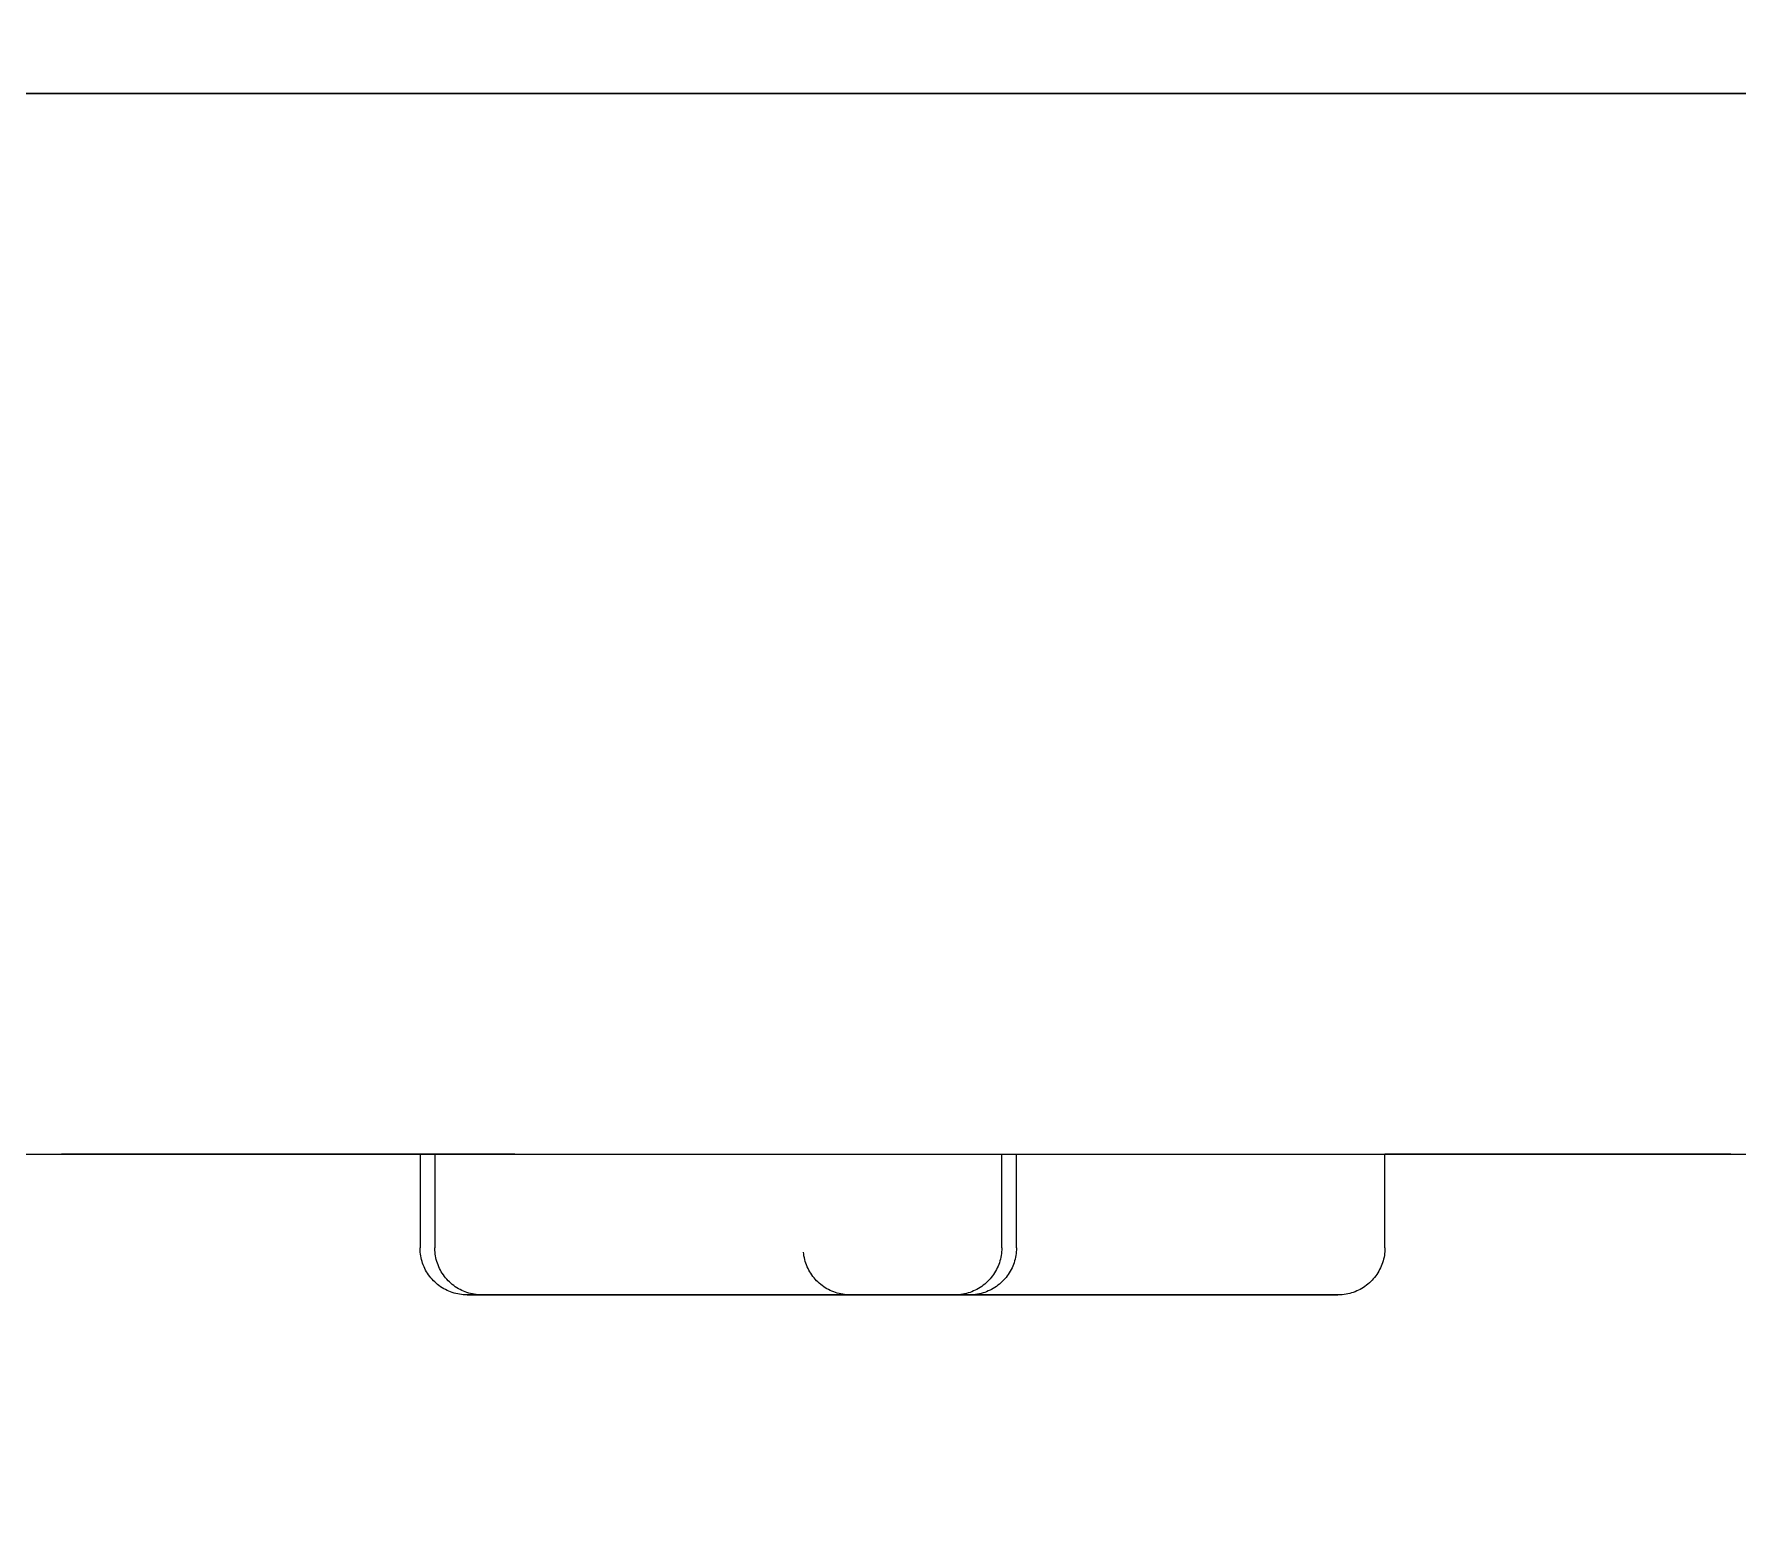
# Model space of a CAD drawing. Header units: metres. Extents: x 13415 to 21618, y 7657 to 10396.
# Drawn here: x 17751.462 to 17755.094, y 9337.57 to 9340.734 of the extents above; entities that cross this region are included whole.
import ezdxf

# ---------------------------------------------------------------- set-up
doc = ezdxf.new("R2010")
doc.units = ezdxf.units.M
doc.header["$LTSCALE"] = 0.2
doc.layers.add('02', color=2, linetype='Continuous')
doc.layers.add('A-GENM', color=2, linetype='Continuous', lineweight=9)

msp = doc.modelspace()

# ---------------------------------------------------------------- hatches: boundary and pattern name
at = {"layer": '02'}
h = msp.add_hatch(dxfattribs=at)
h.set_pattern_fill('ANGLE', color=1, scale=5)
h.set_pattern_definition([(0, (-6806.05, 3562.744), (0, 34.925), [25.4, -9.525]), (90, (-6806.05, 3562.744), (-34.925, 2e-15), [25.4, -9.525])])
h.paths.add_polyline_path([(17948.7938, 9438.521), (17688.7938, 9438.521), (17688.7938, 9148.521), (17948.7938, 9148.521)])

# ---------------------------------------------------------------- linework, layer by layer
at = {"layer": 'A-GENM'}
for p, q in [((17752.285, 9338.3471), (17752.285, 9338.1471)), ((17752.285, 9338.3471), (17752.285, 9338.1471)), ((17752.3153, 9338.3471), (17752.4866, 9338.3471)), ((17752.3153, 9338.3471), (17752.4503, 9338.3471)), ((17752.4866, 9338.3471), (17752.3153, 9338.3471)), ((17752.3164, 9338.3471), (17752.3164, 9338.1471)), ((17752.4348, 9338.3471), (17753.438, 9338.3471)), ((17753.3843, 9338.3471), (17754.342, 9338.3471)), ((17753.438, 9338.3471), (17753.5564, 9338.3471)), ((17753.525, 9338.1471), (17753.525, 9338.3471)), ((17753.5564, 9338.1471), (17753.5564, 9338.3471)), ((17754.342, 9338.1471), (17754.342, 9338.3471))]:
    msp.add_line(p, q, dxfattribs=at)
at = {"layer": 'A-GENM', "flags": 128}
for points in [[(17748.6607, 9340.6071), (17749.3313, 9340.6071), (17749.9822, 9340.6071), (17750.6124, 9340.6071), (17751.2209, 9340.6071), (17751.8066, 9340.6071), (17752.3687, 9340.6071), (17752.9063, 9340.6071), (17753.4185, 9340.6071), (17753.9044, 9340.6071), (17754.3634, 9340.6071), (17754.7946, 9340.6071), (17755.1974, 9340.6071)], [(17755.3012, 9340.6071), (17754.9062, 9340.6071), (17754.4825, 9340.6071), (17754.031, 9340.6071), (17753.5523, 9340.6071), (17753.0471, 9340.6071), (17752.5163, 9340.6071), (17751.9607, 9340.6071), (17751.3812, 9340.6071), (17750.7788, 9340.6071), (17750.1544, 9340.6071), (17749.509, 9340.6071), (17748.8436, 9340.6071)], [(17748.7737, 9338.3471), (17749.4508, 9338.3471), (17750.108, 9338.3471), (17750.7443, 9338.3471), (17751.3587, 9338.3471), (17751.9501, 9338.3471), (17752.5177, 9338.3471), (17753.0605, 9338.3471), (17753.5776, 9338.3471), (17754.0683, 9338.3471), (17754.5317, 9338.3471), (17754.9671, 9338.3471), (17755.3738, 9338.3471)], [(17752.3153, 9338.3471), (17752.1057, 9338.3471), (17751.5206, 9338.3471)], [(17755.0797, 9338.3471), (17754.652, 9338.3471), (17754.342, 9338.3471)], [(17752.385, 9338.0471), (17752.381, 9338.0472), (17752.377, 9338.0474), (17752.373, 9338.0478), (17752.369, 9338.0484), (17752.3651, 9338.0491), (17752.3612, 9338.05), (17752.3573, 9338.051), (17752.3535, 9338.0522), (17752.3497, 9338.0535), (17752.346, 9338.055), (17752.3424, 9338.0566), (17752.3388, 9338.0584), (17752.3353, 9338.0603), (17752.3318, 9338.0624), (17752.3285, 9338.0646), (17752.3252, 9338.0669), (17752.3221, 9338.0694), (17752.319, 9338.0719), (17752.3161, 9338.0746), (17752.3132, 9338.0774), (17752.3105, 9338.0804), (17752.3079, 9338.0834), (17752.3054, 9338.0865), (17752.303, 9338.0898), (17752.3008, 9338.0931), (17752.2987, 9338.0965), (17752.2968, 9338.1), (17752.2949, 9338.1035), (17752.2933, 9338.1072), (17752.2918, 9338.1109), (17752.2904, 9338.1146), (17752.2892, 9338.1184), (17752.2881, 9338.1223), (17752.2872, 9338.1262), (17752.2864, 9338.1301), (17752.2858, 9338.1341), (17752.2854, 9338.1381), (17752.2851, 9338.142), (17752.285, 9338.146), (17752.285, 9338.1471)], [(17752.385, 9338.0471), (17752.381, 9338.0472), (17752.377, 9338.0474), (17752.373, 9338.0478), (17752.369, 9338.0484), (17752.3651, 9338.0491), (17752.3612, 9338.05), (17752.3573, 9338.051), (17752.3535, 9338.0522), (17752.3497, 9338.0535), (17752.346, 9338.055), (17752.3424, 9338.0566), (17752.3388, 9338.0584), (17752.3353, 9338.0603), (17752.3318, 9338.0624), (17752.3285, 9338.0646), (17752.3252, 9338.0669), (17752.3221, 9338.0694), (17752.319, 9338.0719), (17752.3161, 9338.0746), (17752.3132, 9338.0774), (17752.3105, 9338.0804), (17752.3079, 9338.0834), (17752.3054, 9338.0865), (17752.303, 9338.0898), (17752.3008, 9338.0931), (17752.2987, 9338.0965), (17752.2968, 9338.1), (17752.2949, 9338.1035), (17752.2933, 9338.1072), (17752.2918, 9338.1109), (17752.2904, 9338.1146), (17752.2892, 9338.1184), (17752.2881, 9338.1223), (17752.2872, 9338.1262), (17752.2864, 9338.1301), (17752.2858, 9338.1341), (17752.2854, 9338.1381), (17752.2851, 9338.142), (17752.285, 9338.146), (17752.285, 9338.1471)], [(17752.4164, 9338.0471), (17752.4124, 9338.0472), (17752.4084, 9338.0474), (17752.4044, 9338.0478), (17752.4005, 9338.0484), (17752.3965, 9338.0491), (17752.3926, 9338.05), (17752.3888, 9338.051), (17752.3849, 9338.0522), (17752.3812, 9338.0535), (17752.3775, 9338.055), (17752.3738, 9338.0566), (17752.3702, 9338.0584), (17752.3667, 9338.0603), (17752.3633, 9338.0624), (17752.3599, 9338.0646), (17752.3567, 9338.0669), (17752.3535, 9338.0694), (17752.3505, 9338.0719), (17752.3475, 9338.0746), (17752.3447, 9338.0774), (17752.3419, 9338.0804), (17752.3393, 9338.0834), (17752.3368, 9338.0865), (17752.3345, 9338.0898), (17752.3323, 9338.0931), (17752.3302, 9338.0965), (17752.3282, 9338.1), (17752.3264, 9338.1035), (17752.3247, 9338.1072), (17752.3232, 9338.1109), (17752.3218, 9338.1146), (17752.3206, 9338.1184), (17752.3195, 9338.1223), (17752.3186, 9338.1262), (17752.3179, 9338.1301), (17752.3173, 9338.1341), (17752.3168, 9338.1381), (17752.3165, 9338.142), (17752.3164, 9338.146), (17752.3164, 9338.1471)], [(17752.4164, 9338.0471), (17752.4124, 9338.0472), (17752.4084, 9338.0474), (17752.4044, 9338.0478), (17752.4005, 9338.0484), (17752.3965, 9338.0491), (17752.3926, 9338.05), (17752.3888, 9338.051), (17752.3849, 9338.0522), (17752.3812, 9338.0535), (17752.3775, 9338.055), (17752.3738, 9338.0566), (17752.3702, 9338.0584), (17752.3667, 9338.0603), (17752.3633, 9338.0624), (17752.3599, 9338.0646), (17752.3567, 9338.0669), (17752.3535, 9338.0694), (17752.3505, 9338.0719), (17752.3475, 9338.0746), (17752.3447, 9338.0774), (17752.3419, 9338.0804), (17752.3393, 9338.0834), (17752.3368, 9338.0865), (17752.3345, 9338.0898), (17752.3323, 9338.0931), (17752.3302, 9338.0965), (17752.3282, 9338.1), (17752.3264, 9338.1035), (17752.3247, 9338.1072), (17752.3232, 9338.1109), (17752.3218, 9338.1146), (17752.3206, 9338.1184), (17752.3195, 9338.1223), (17752.3186, 9338.1262), (17752.3179, 9338.1301), (17752.3173, 9338.1341), (17752.3168, 9338.1381)], [(17753.202, 9338.0471), (17753.198, 9338.0472), (17753.194, 9338.0474), (17753.19, 9338.0478), (17753.186, 9338.0484), (17753.1821, 9338.0491), (17753.1782, 9338.05), (17753.1743, 9338.051), (17753.1705, 9338.0522), (17753.1667, 9338.0535), (17753.163, 9338.055), (17753.1594, 9338.0566), (17753.1558, 9338.0584), (17753.1523, 9338.0603), (17753.1488, 9338.0624), (17753.1455, 9338.0646), (17753.1422, 9338.0669), (17753.1391, 9338.0694), (17753.136, 9338.0719), (17753.1331, 9338.0746), (17753.1302, 9338.0774), (17753.1275, 9338.0804), (17753.1249, 9338.0834), (17753.1224, 9338.0865), (17753.12, 9338.0898), (17753.1178, 9338.0931), (17753.1157, 9338.0965), (17753.1138, 9338.1), (17753.112, 9338.1035), (17753.1103, 9338.1072), (17753.1088, 9338.1109), (17753.1074, 9338.1146), (17753.1062, 9338.1184), (17753.1051, 9338.1223), (17753.1042, 9338.1262), (17753.1034, 9338.1301), (17753.1028, 9338.1341), (17753.1024, 9338.1381)], [(17753.525, 9338.1471), (17753.5249, 9338.1431), (17753.5246, 9338.1391), (17753.5242, 9338.1351), (17753.5237, 9338.1312), (17753.523, 9338.1273), (17753.5221, 9338.1233), (17753.5211, 9338.1195), (17753.5199, 9338.1157), (17753.5185, 9338.1119), (17753.5171, 9338.1082), (17753.5154, 9338.1045), (17753.5137, 9338.1009), (17753.5117, 9338.0974), (17753.5097, 9338.094), (17753.5075, 9338.0907), (17753.5052, 9338.0874), (17753.5027, 9338.0842), (17753.5001, 9338.0812), (17753.4974, 9338.0782), (17753.4946, 9338.0754), (17753.4917, 9338.0727), (17753.4887, 9338.07), (17753.4855, 9338.0676), (17753.4823, 9338.0652), (17753.479, 9338.063), (17753.4756, 9338.0609), (17753.4721, 9338.0589), (17753.4685, 9338.0571), (17753.4649, 9338.0554), (17753.4612, 9338.0539), (17753.4574, 9338.0525), (17753.4536, 9338.0513), (17753.4498, 9338.0502), (17753.4459, 9338.0493), (17753.442, 9338.0486), (17753.438, 9338.048), (17753.434, 9338.0475), (17753.43, 9338.0472), (17753.426, 9338.0471), (17753.425, 9338.0471)], [(17753.5246, 9338.1391), (17753.5242, 9338.1351), (17753.5237, 9338.1312), (17753.523, 9338.1273), (17753.5221, 9338.1233), (17753.5211, 9338.1195), (17753.5199, 9338.1157), (17753.5185, 9338.1119), (17753.5171, 9338.1082), (17753.5154, 9338.1045), (17753.5137, 9338.1009), (17753.5117, 9338.0974), (17753.5097, 9338.094), (17753.5075, 9338.0907), (17753.5052, 9338.0874), (17753.5027, 9338.0842), (17753.5001, 9338.0812), (17753.4974, 9338.0782), (17753.4946, 9338.0754), (17753.4917, 9338.0727), (17753.4887, 9338.07), (17753.4855, 9338.0676), (17753.4823, 9338.0652), (17753.479, 9338.063), (17753.4756, 9338.0609), (17753.4721, 9338.0589), (17753.4685, 9338.0571), (17753.4649, 9338.0554), (17753.4612, 9338.0539), (17753.4574, 9338.0525), (17753.4536, 9338.0513), (17753.4498, 9338.0502), (17753.4459, 9338.0493), (17753.442, 9338.0486), (17753.438, 9338.048), (17753.434, 9338.0475), (17753.43, 9338.0472), (17753.426, 9338.0471), (17753.425, 9338.0471)], [(17753.5564, 9338.1471), (17753.5563, 9338.1431), (17753.5561, 9338.1391), (17753.5557, 9338.1351), (17753.5551, 9338.1312), (17753.5544, 9338.1273), (17753.5535, 9338.1233), (17753.5525, 9338.1195), (17753.5513, 9338.1157), (17753.55, 9338.1119), (17753.5485, 9338.1082), (17753.5469, 9338.1045), (17753.5451, 9338.1009), (17753.5432, 9338.0974), (17753.5411, 9338.094), (17753.5389, 9338.0907), (17753.5366, 9338.0874), (17753.5342, 9338.0842), (17753.5316, 9338.0812), (17753.5289, 9338.0782), (17753.5261, 9338.0754), (17753.5231, 9338.0727), (17753.5201, 9338.07), (17753.517, 9338.0676), (17753.5138, 9338.0652), (17753.5104, 9338.063), (17753.507, 9338.0609), (17753.5035, 9338.0589), (17753.5, 9338.0571), (17753.4963, 9338.0554), (17753.4926, 9338.0539), (17753.4889, 9338.0525), (17753.4851, 9338.0513), (17753.4812, 9338.0502), (17753.4773, 9338.0493), (17753.4734, 9338.0486), (17753.4694, 9338.048), (17753.4655, 9338.0475), (17753.4615, 9338.0472), (17753.4575, 9338.0471), (17753.4564, 9338.0471)], [(17753.5561, 9338.1391), (17753.5557, 9338.1351), (17753.5551, 9338.1312), (17753.5544, 9338.1273), (17753.5535, 9338.1233), (17753.5525, 9338.1195), (17753.5513, 9338.1157), (17753.55, 9338.1119), (17753.5485, 9338.1082), (17753.5469, 9338.1045), (17753.5451, 9338.1009), (17753.5432, 9338.0974), (17753.5411, 9338.094), (17753.5389, 9338.0907), (17753.5366, 9338.0874), (17753.5342, 9338.0842), (17753.5316, 9338.0812), (17753.5289, 9338.0782), (17753.5261, 9338.0754), (17753.5231, 9338.0727), (17753.5201, 9338.07), (17753.517, 9338.0676), (17753.5138, 9338.0652), (17753.5104, 9338.063), (17753.507, 9338.0609), (17753.5035, 9338.0589), (17753.5, 9338.0571), (17753.4963, 9338.0554), (17753.4926, 9338.0539), (17753.4889, 9338.0525), (17753.4851, 9338.0513), (17753.4812, 9338.0502), (17753.4773, 9338.0493), (17753.4734, 9338.0486), (17753.4694, 9338.048), (17753.4655, 9338.0475), (17753.4615, 9338.0472), (17753.4575, 9338.0471), (17753.4564, 9338.0471)], [(17754.342, 9338.1471), (17754.3419, 9338.1431), (17754.3416, 9338.1391), (17754.3412, 9338.1351), (17754.3407, 9338.1312), (17754.34, 9338.1273), (17754.3391, 9338.1233), (17754.3381, 9338.1195), (17754.3369, 9338.1157), (17754.3356, 9338.1119), (17754.3341, 9338.1082), (17754.3324, 9338.1045), (17754.3307, 9338.1009), (17754.3287, 9338.0974), (17754.3267, 9338.094), (17754.3245, 9338.0907), (17754.3222, 9338.0874), (17754.3197, 9338.0842), (17754.3171, 9338.0812), (17754.3145, 9338.0782), (17754.3116, 9338.0754), (17754.3087, 9338.0727), (17754.3057, 9338.07), (17754.3025, 9338.0676), (17754.2993, 9338.0652), (17754.296, 9338.063), (17754.2926, 9338.0609), (17754.2891, 9338.0589), (17754.2855, 9338.0571), (17754.2819, 9338.0554), (17754.2782, 9338.0539), (17754.2744, 9338.0525), (17754.2706, 9338.0513), (17754.2668, 9338.0502), (17754.2629, 9338.0493), (17754.259, 9338.0486), (17754.255, 9338.048), (17754.251, 9338.0475), (17754.247, 9338.0472), (17754.243, 9338.0471), (17754.242, 9338.0471)], [(17752.385, 9338.0471), (17752.3854, 9338.0471), (17752.3866, 9338.0471), (17752.3887, 9338.0471), (17752.3916, 9338.0471), (17752.3953, 9338.0471), (17752.3999, 9338.0471), (17752.4052, 9338.0471), (17752.4104, 9338.0471)], [(17752.385, 9338.0471), (17752.3854, 9338.0471), (17752.3866, 9338.0471), (17752.3887, 9338.0471), (17752.3916, 9338.0471), (17752.3953, 9338.0471), (17752.3999, 9338.0471), (17752.4052, 9338.0471), (17752.4114, 9338.0471), (17752.4183, 9338.0471), (17752.426, 9338.0471), (17752.4345, 9338.0471), (17752.4437, 9338.0471), (17752.4537, 9338.0471), (17752.4644, 9338.0471), (17752.4758, 9338.0471), (17752.4879, 9338.0471), (17752.5006, 9338.0471), (17752.514, 9338.0471), (17752.528, 9338.0471), (17752.5427, 9338.0471), (17752.5579, 9338.0471), (17752.5736, 9338.0471), (17752.5899, 9338.0471), (17752.6067, 9338.0471), (17752.624, 9338.0471), (17752.6417, 9338.0471), (17752.6599, 9338.0471), (17752.6784, 9338.0471), (17752.6973, 9338.0471), (17752.7165, 9338.0471), (17752.7361, 9338.0471), (17752.7559, 9338.0471), (17752.7759, 9338.0471), (17752.7962, 9338.0471), (17752.8166, 9338.0471), (17752.8371, 9338.0471), (17752.8578, 9338.0471), (17752.8786, 9338.0471), (17752.8993, 9338.0471), (17752.9201, 9338.0471), (17752.9409, 9338.0471), (17752.9616, 9338.0471), (17752.9823, 9338.0471), (17753.0028, 9338.0471), (17753.0231, 9338.0471), (17753.0433, 9338.0471), (17753.0632, 9338.0471), (17753.0829, 9338.0471), (17753.1023, 9338.0471), (17753.1214, 9338.0471), (17753.1401, 9338.0471), (17753.1585, 9338.0471), (17753.1764, 9338.0471), (17753.1939, 9338.0471), (17753.211, 9338.0471), (17753.2275, 9338.0471), (17753.2436, 9338.0471), (17753.2591, 9338.0471), (17753.2741, 9338.0471), (17753.2884, 9338.0471), (17753.3021, 9338.0471), (17753.3152, 9338.0471), (17753.3277, 9338.0471), (17753.3395, 9338.0471), (17753.3505, 9338.0471), (17753.3609, 9338.0471), (17753.3705, 9338.0471), (17753.3794, 9338.0471), (17753.3876, 9338.0471), (17753.3949, 9338.0471), (17753.3995, 9338.0471)], [(17753.3995, 9338.0471), (17753.3927, 9338.0471), (17753.3851, 9338.0471), (17753.3767, 9338.0471), (17753.3676, 9338.0471), (17753.3577, 9338.0471), (17753.3471, 9338.0471), (17753.3358, 9338.0471), (17753.3239, 9338.0471), (17753.3112, 9338.0471), (17753.2979, 9338.0471), (17753.284, 9338.0471), (17753.2694, 9338.0471), (17753.2543, 9338.0471), (17753.2386, 9338.0471), (17753.2224, 9338.0471), (17753.2057, 9338.0471), (17753.1885, 9338.0471), (17753.1708, 9338.0471), (17753.1527, 9338.0471), (17753.1342, 9338.0471), (17753.1154, 9338.0471), (17753.0962, 9338.0471), (17753.0767, 9338.0471), (17753.057, 9338.0471), (17753.037, 9338.0471), (17753.0167, 9338.0471), (17752.9963, 9338.0471), (17752.9758, 9338.0471), (17752.9551, 9338.0471), (17752.9344, 9338.0471), (17752.9136, 9338.0471), (17752.8928, 9338.0471), (17752.872, 9338.0471), (17752.8513, 9338.0471), (17752.8307, 9338.0471), (17752.8101, 9338.0471), (17752.7898, 9338.0471), (17752.7696, 9338.0471), (17752.7496, 9338.0471), (17752.7299, 9338.0471), (17752.7105, 9338.0471), (17752.6913, 9338.0471), (17752.6725, 9338.0471), (17752.6541, 9338.0471), (17752.6361, 9338.0471), (17752.6185, 9338.0471), (17752.6014, 9338.0471), (17752.5848, 9338.0471), (17752.5686, 9338.0471), (17752.553, 9338.0471), (17752.538, 9338.0471), (17752.5236, 9338.0471), (17752.5097, 9338.0471), (17752.4965, 9338.0471), (17752.484, 9338.0471), (17752.4721, 9338.0471), (17752.461, 9338.0471), (17752.4505, 9338.0471), (17752.4407, 9338.0471), (17752.4317, 9338.0471), (17752.4235, 9338.0471), (17752.416, 9338.0471), (17752.4093, 9338.0471), (17752.4034, 9338.0471), (17752.3984, 9338.0471), (17752.3941, 9338.0471), (17752.3906, 9338.0471), (17752.388, 9338.0471), (17752.3861, 9338.0471), (17752.3852, 9338.0471)], [(17752.4104, 9338.0471), (17752.4044, 9338.0471), (17752.3992, 9338.0471), (17752.3947, 9338.0471), (17752.3911, 9338.0471), (17752.3883, 9338.0471), (17752.3864, 9338.0471), (17752.3853, 9338.0471)], [(17752.4104, 9338.0471), (17752.4172, 9338.0471), (17752.4248, 9338.0471), (17752.4332, 9338.0471), (17752.4423, 9338.0471), (17752.4522, 9338.0471), (17752.4628, 9338.0471), (17752.4741, 9338.0471), (17752.4861, 9338.0471), (17752.4987, 9338.0471), (17752.512, 9338.0471), (17752.526, 9338.0471), (17752.5405, 9338.0471), (17752.5556, 9338.0471), (17752.5713, 9338.0471), (17752.5875, 9338.0471), (17752.6042, 9338.0471), (17752.6215, 9338.0471), (17752.6391, 9338.0471), (17752.6572, 9338.0471), (17752.6757, 9338.0471), (17752.6945, 9338.0471), (17752.7137, 9338.0471), (17752.7332, 9338.0471), (17752.753, 9338.0471), (17752.773, 9338.0471), (17752.7932, 9338.0471), (17752.8136, 9338.0471), (17752.8341, 9338.0471), (17752.8548, 9338.0471), (17752.8755, 9338.0471), (17752.8963, 9338.0471), (17752.9171, 9338.0471), (17752.9379, 9338.0471), (17752.9586, 9338.0471), (17752.9793, 9338.0471), (17752.9998, 9338.0471), (17753.0201, 9338.0471), (17753.0403, 9338.0471), (17753.0603, 9338.0471), (17753.08, 9338.0471), (17753.0995, 9338.0471), (17753.1186, 9338.0471), (17753.1374, 9338.0471), (17753.1558, 9338.0471), (17753.1738, 9338.0471), (17753.1914, 9338.0471), (17753.2085, 9338.0471), (17753.2252, 9338.0471), (17753.2413, 9338.0471), (17753.2569, 9338.0471), (17753.2719, 9338.0471), (17753.2863, 9338.0471), (17753.3002, 9338.0471), (17753.3134, 9338.0471), (17753.3259, 9338.0471), (17753.3378, 9338.0471), (17753.349, 9338.0471), (17753.3594, 9338.0471), (17753.3692, 9338.0471), (17753.3782, 9338.0471), (17753.3864, 9338.0471), (17753.3939, 9338.0471), (17753.4006, 9338.0471), (17753.4065, 9338.0471), (17753.4116, 9338.0471), (17753.4159, 9338.0471), (17753.4193, 9338.0471), (17753.422, 9338.0471), (17753.4238, 9338.0471), (17753.4248, 9338.0471)], [(17753.425, 9338.0471), (17753.4245, 9338.0471), (17753.4233, 9338.0471), (17753.4212, 9338.0471), (17753.4183, 9338.0471), (17753.4146, 9338.0471), (17753.4101, 9338.0471), (17753.4047, 9338.0471), (17753.3986, 9338.0471), (17753.3916, 9338.0471), (17753.3839, 9338.0471), (17753.3754, 9338.0471), (17753.3662, 9338.0471), (17753.3562, 9338.0471), (17753.3455, 9338.0471), (17753.3341, 9338.0471), (17753.322, 9338.0471), (17753.3093, 9338.0471), (17753.2959, 9338.0471), (17753.2819, 9338.0471), (17753.2672, 9338.0471), (17753.252, 9338.0471), (17753.2363, 9338.0471), (17753.22, 9338.0471), (17753.2032, 9338.0471), (17753.1859, 9338.0471), (17753.1682, 9338.0471), (17753.1501, 9338.0471), (17753.1315, 9338.0471), (17753.1126, 9338.0471), (17753.0934, 9338.0471), (17753.0739, 9338.0471), (17753.0541, 9338.0471), (17753.034, 9338.0471), (17753.0138, 9338.0471), (17752.9933, 9338.0471), (17752.9728, 9338.0471), (17752.9521, 9338.0471), (17752.9314, 9338.0471), (17752.9106, 9338.0471), (17752.8898, 9338.0471), (17752.869, 9338.0471), (17752.8483, 9338.0471), (17752.8277, 9338.0471), (17752.8072, 9338.0471), (17752.7868, 9338.0471), (17752.7667, 9338.0471), (17752.7467, 9338.0471), (17752.727, 9338.0471), (17752.7076, 9338.0471), (17752.6886, 9338.0471), (17752.6698, 9338.0471), (17752.6515, 9338.0471), (17752.6335, 9338.0471), (17752.616, 9338.0471), (17752.5989, 9338.0471), (17752.5824, 9338.0471), (17752.5663, 9338.0471), (17752.5508, 9338.0471), (17752.5359, 9338.0471), (17752.5215, 9338.0471), (17752.5078, 9338.0471), (17752.4947, 9338.0471), (17752.4822, 9338.0471), (17752.4705, 9338.0471), (17752.4594, 9338.0471), (17752.449, 9338.0471), (17752.4394, 9338.0471), (17752.4305, 9338.0471), (17752.4224, 9338.0471), (17752.415, 9338.0471), (17752.4104, 9338.0471)], [(17752.4164, 9338.0471), (17752.4168, 9338.0471), (17752.4181, 9338.0471), (17752.4201, 9338.0471), (17752.423, 9338.0471), (17752.4268, 9338.0471), (17752.4313, 9338.0471), (17752.4367, 9338.0471), (17752.4428, 9338.0471), (17752.4497, 9338.0471), (17752.4575, 9338.0471), (17752.4659, 9338.0471), (17752.4752, 9338.0471), (17752.4851, 9338.0471), (17752.4958, 9338.0471), (17752.5072, 9338.0471), (17752.5157, 9338.0471)], [(17752.4164, 9338.0471), (17752.4168, 9338.0471), (17752.4181, 9338.0471), (17752.4201, 9338.0471), (17752.423, 9338.0471), (17752.4268, 9338.0471), (17752.4313, 9338.0471), (17752.4367, 9338.0471), (17752.4428, 9338.0471), (17752.4497, 9338.0471), (17752.4575, 9338.0471), (17752.4659, 9338.0471), (17752.4752, 9338.0471), (17752.4851, 9338.0471), (17752.4958, 9338.0471), (17752.5072, 9338.0471), (17752.5193, 9338.0471), (17752.5321, 9338.0471), (17752.5455, 9338.0471), (17752.5595, 9338.0471), (17752.5741, 9338.0471), (17752.5893, 9338.0471), (17752.6051, 9338.0471), (17752.6214, 9338.0471), (17752.6382, 9338.0471), (17752.6554, 9338.0471), (17752.6732, 9338.0471), (17752.6913, 9338.0471), (17752.7098, 9338.0471), (17752.7287, 9338.0471), (17752.748, 9338.0471), (17752.7675, 9338.0471), (17752.7873, 9338.0471), (17752.8074, 9338.0471), (17752.8276, 9338.0471), (17752.848, 9338.0471), (17752.8686, 9338.0471), (17752.8893, 9338.0471), (17752.91, 9338.0471), (17752.9308, 9338.0471), (17752.9516, 9338.0471), (17752.9724, 9338.0471), (17752.9931, 9338.0471), (17753.0137, 9338.0471), (17753.0342, 9338.0471), (17753.0545, 9338.0471), (17753.0747, 9338.0471), (17753.0946, 9338.0471), (17753.1143, 9338.0471), (17753.1337, 9338.0471), (17753.1528, 9338.0471), (17753.1715, 9338.0471), (17753.1899, 9338.0471), (17753.2078, 9338.0471), (17753.2254, 9338.0471), (17753.2424, 9338.0471), (17753.259, 9338.0471), (17753.275, 9338.0471), (17753.2906, 9338.0471), (17753.3055, 9338.0471), (17753.3198, 9338.0471), (17753.3336, 9338.0471), (17753.3467, 9338.0471), (17753.3571, 9338.0471)], [(17752.5157, 9338.0471), (17752.5038, 9338.0471), (17752.4926, 9338.0471), (17752.4821, 9338.0471), (17752.4724, 9338.0471), (17752.4634, 9338.0471), (17752.4551, 9338.0471), (17752.4476, 9338.0471), (17752.4409, 9338.0471), (17752.435, 9338.0471), (17752.4299, 9338.0471), (17752.4256, 9338.0471), (17752.4221, 9338.0471), (17752.4194, 9338.0471), (17752.4176, 9338.0471), (17752.4166, 9338.0471)], [(17753.3571, 9338.0471), (17753.3445, 9338.0471), (17753.3313, 9338.0471), (17753.3175, 9338.0471), (17753.303, 9338.0471), (17753.288, 9338.0471), (17753.2724, 9338.0471), (17753.2562, 9338.0471), (17753.2396, 9338.0471), (17753.2225, 9338.0471), (17753.2049, 9338.0471), (17753.1868, 9338.0471), (17753.1684, 9338.0471), (17753.1496, 9338.0471), (17753.1305, 9338.0471), (17753.111, 9338.0471), (17753.0913, 9338.0471), (17753.0713, 9338.0471), (17753.0511, 9338.0471), (17753.0308, 9338.0471), (17753.0102, 9338.0471), (17752.9896, 9338.0471), (17752.9689, 9338.0471), (17752.9481, 9338.0471), (17752.9273, 9338.0471), (17752.9065, 9338.0471), (17752.8858, 9338.0471), (17752.8651, 9338.0471), (17752.8446, 9338.0471), (17752.8242, 9338.0471), (17752.804, 9338.0471), (17752.784, 9338.0471), (17752.7642, 9338.0471), (17752.7447, 9338.0471), (17752.7255, 9338.0471), (17752.7067, 9338.0471), (17752.6882, 9338.0471), (17752.6702, 9338.0471), (17752.6525, 9338.0471), (17752.6353, 9338.0471), (17752.6186, 9338.0471), (17752.6024, 9338.0471), (17752.5867, 9338.0471), (17752.5716, 9338.0471), (17752.5571, 9338.0471), (17752.5432, 9338.0471), (17752.5299, 9338.0471), (17752.5172, 9338.0471), (17752.5053, 9338.0471), (17752.494, 9338.0471), (17752.4834, 9338.0471), (17752.4736, 9338.0471), (17752.4645, 9338.0471), (17752.4561, 9338.0471), (17752.4485, 9338.0471), (17752.4417, 9338.0471), (17752.4357, 9338.0471), (17752.4305, 9338.0471), (17752.4261, 9338.0471), (17752.4225, 9338.0471), (17752.4197, 9338.0471), (17752.4178, 9338.0471), (17752.4167, 9338.0471)], [(17752.5157, 9338.0471), (17752.5283, 9338.0471), (17752.5415, 9338.0471), (17752.5553, 9338.0471), (17752.5698, 9338.0471), (17752.5848, 9338.0471), (17752.6004, 9338.0471), (17752.6166, 9338.0471), (17752.6332, 9338.0471), (17752.6504, 9338.0471), (17752.6679, 9338.0471), (17752.686, 9338.0471), (17752.7044, 9338.0471), (17752.7232, 9338.0471), (17752.7423, 9338.0471), (17752.7618, 9338.0471), (17752.7815, 9338.0471), (17752.8015, 9338.0471), (17752.8217, 9338.0471), (17752.842, 9338.0471), (17752.8626, 9338.0471), (17752.8832, 9338.0471), (17752.9039, 9338.0471), (17752.9247, 9338.0471), (17752.9455, 9338.0471), (17752.9663, 9338.0471), (17752.987, 9338.0471), (17753.0077, 9338.0471), (17753.0282, 9338.0471), (17753.0486, 9338.0471), (17753.0688, 9338.0471), (17753.0888, 9338.0471), (17753.1086, 9338.0471), (17753.1281, 9338.0471), (17753.1473, 9338.0471), (17753.1661, 9338.0471), (17753.1846, 9338.0471), (17753.2026, 9338.0471), (17753.2203, 9338.0471), (17753.2375, 9338.0471), (17753.2542, 9338.0471), (17753.2704, 9338.0471), (17753.2861, 9338.0471), (17753.3012, 9338.0471), (17753.3157, 9338.0471), (17753.3296, 9338.0471), (17753.3429, 9338.0471), (17753.3556, 9338.0471), (17753.3675, 9338.0471), (17753.3788, 9338.0471), (17753.3894, 9338.0471), (17753.3992, 9338.0471), (17753.4084, 9338.0471), (17753.4167, 9338.0471), (17753.4243, 9338.0471), (17753.4311, 9338.0471), (17753.4371, 9338.0471), (17753.4423, 9338.0471), (17753.4467, 9338.0471), (17753.4503, 9338.0471), (17753.4531, 9338.0471), (17753.455, 9338.0471), (17753.4561, 9338.0471)], [(17753.4564, 9338.0471), (17753.456, 9338.0471), (17753.4547, 9338.0471), (17753.4527, 9338.0471), (17753.4498, 9338.0471), (17753.446, 9338.0471), (17753.4415, 9338.0471), (17753.4362, 9338.0471), (17753.43, 9338.0471), (17753.4231, 9338.0471), (17753.4154, 9338.0471), (17753.4069, 9338.0471), (17753.3976, 9338.0471), (17753.3877, 9338.0471), (17753.377, 9338.0471), (17753.3656, 9338.0471), (17753.3535, 9338.0471), (17753.3407, 9338.0471), (17753.3273, 9338.0471), (17753.3133, 9338.0471), (17753.2987, 9338.0471), (17753.2835, 9338.0471), (17753.2677, 9338.0471), (17753.2514, 9338.0471), (17753.2346, 9338.0471), (17753.2174, 9338.0471), (17753.1996, 9338.0471), (17753.1815, 9338.0471), (17753.163, 9338.0471), (17753.1441, 9338.0471), (17753.1248, 9338.0471), (17753.1053, 9338.0471), (17753.0855, 9338.0471), (17753.0655, 9338.0471), (17753.0452, 9338.0471), (17753.0248, 9338.0471), (17753.0042, 9338.0471), (17752.9836, 9338.0471), (17752.9628, 9338.0471), (17752.942, 9338.0471), (17752.9212, 9338.0471), (17752.9004, 9338.0471), (17752.8797, 9338.0471), (17752.8591, 9338.0471), (17752.8386, 9338.0471), (17752.8183, 9338.0471), (17752.7981, 9338.0471), (17752.7782, 9338.0471), (17752.7585, 9338.0471), (17752.7391, 9338.0471), (17752.72, 9338.0471), (17752.7013, 9338.0471), (17752.6829, 9338.0471), (17752.665, 9338.0471), (17752.6474, 9338.0471), (17752.6304, 9338.0471), (17752.6138, 9338.0471), (17752.5978, 9338.0471), (17752.5823, 9338.0471), (17752.5673, 9338.0471), (17752.553, 9338.0471), (17752.5392, 9338.0471), (17752.5261, 9338.0471), (17752.5157, 9338.0471)], [(17753.202, 9338.0471), (17753.2024, 9338.0471), (17753.2036, 9338.0471), (17753.2057, 9338.0471), (17753.2086, 9338.0471), (17753.2123, 9338.0471), (17753.2169, 9338.0471), (17753.2222, 9338.0471), (17753.2284, 9338.0471), (17753.2353, 9338.0471), (17753.243, 9338.0471), (17753.2515, 9338.0471), (17753.2607, 9338.0471), (17753.2707, 9338.0471), (17753.2814, 9338.0471), (17753.2928, 9338.0471), (17753.3049, 9338.0471), (17753.3176, 9338.0471), (17753.331, 9338.0471), (17753.3451, 9338.0471), (17753.3597, 9338.0471), (17753.3749, 9338.0471), (17753.3906, 9338.0471), (17753.4069, 9338.0471), (17753.4237, 9338.0471), (17753.441, 9338.0471), (17753.4587, 9338.0471), (17753.4769, 9338.0471), (17753.4954, 9338.0471), (17753.5143, 9338.0471), (17753.5335, 9338.0471), (17753.5531, 9338.0471), (17753.5729, 9338.0471), (17753.5929, 9338.0471), (17753.6132, 9338.0471), (17753.6336, 9338.0471), (17753.6541, 9338.0471), (17753.6748, 9338.0471), (17753.6956, 9338.0471), (17753.7164, 9338.0471), (17753.7372, 9338.0471), (17753.7579, 9338.0471), (17753.7786, 9338.0471), (17753.7993, 9338.0471), (17753.8198, 9338.0471), (17753.8401, 9338.0471), (17753.8603, 9338.0471), (17753.8802, 9338.0471), (17753.8999, 9338.0471), (17753.9193, 9338.0471), (17753.9384, 9338.0471), (17753.9571, 9338.0471), (17753.9755, 9338.0471), (17753.9934, 9338.0471), (17754.0109, 9338.0471), (17754.028, 9338.0471), (17754.0446, 9338.0471), (17754.0606, 9338.0471), (17754.0761, 9338.0471), (17754.0911, 9338.0471), (17754.1054, 9338.0471), (17754.1192, 9338.0471), (17754.1323, 9338.0471), (17754.1447, 9338.0471), (17754.1565, 9338.0471), (17754.1675, 9338.0471), (17754.1779, 9338.0471), (17754.1875, 9338.0471), (17754.1964, 9338.0471), (17754.2046, 9338.0471), (17754.2119, 9338.0471), (17754.2185, 9338.0471), (17754.2243, 9338.0471), (17754.2293, 9338.0471), (17754.2334, 9338.0471), (17754.2368, 9338.0471), (17754.2393, 9338.0471), (17754.241, 9338.0471), (17754.2418, 9338.0471)], [(17754.242, 9338.0471), (17754.2416, 9338.0471), (17754.2403, 9338.0471), (17754.2382, 9338.0471), (17754.2353, 9338.0471), (17754.2316, 9338.0471), (17754.2271, 9338.0471), (17754.2217, 9338.0471), (17754.2156, 9338.0471), (17754.2086, 9338.0471), (17754.2009, 9338.0471), (17754.1924, 9338.0471), (17754.1832, 9338.0471), (17754.1732, 9338.0471), (17754.1625, 9338.0471), (17754.1511, 9338.0471), (17754.1391, 9338.0471), (17754.1263, 9338.0471), (17754.1129, 9338.0471), (17754.0989, 9338.0471), (17754.0843, 9338.0471), (17754.069, 9338.0471), (17754.0533, 9338.0471), (17754.037, 9338.0471), (17754.0202, 9338.0471), (17754.0029, 9338.0471), (17753.9852, 9338.0471), (17753.9671, 9338.0471), (17753.9485, 9338.0471), (17753.9296, 9338.0471), (17753.9104, 9338.0471), (17753.8909, 9338.0471), (17753.8711, 9338.0471), (17753.851, 9338.0471), (17753.8308, 9338.0471), (17753.8104, 9338.0471), (17753.7898, 9338.0471), (17753.7691, 9338.0471), (17753.7484, 9338.0471), (17753.7276, 9338.0471), (17753.7068, 9338.0471), (17753.686, 9338.0471), (17753.6653, 9338.0471), (17753.6447, 9338.0471), (17753.6242, 9338.0471), (17753.6038, 9338.0471), (17753.5837, 9338.0471), (17753.5637, 9338.0471), (17753.544, 9338.0471), (17753.5247, 9338.0471), (17753.5056, 9338.0471), (17753.4868, 9338.0471), (17753.4685, 9338.0471), (17753.4505, 9338.0471), (17753.433, 9338.0471), (17753.4159, 9338.0471), (17753.3994, 9338.0471), (17753.3833, 9338.0471), (17753.3678, 9338.0471), (17753.3529, 9338.0471), (17753.3385, 9338.0471), (17753.3248, 9338.0471), (17753.3117, 9338.0471), (17753.2992, 9338.0471), (17753.2875, 9338.0471), (17753.2764, 9338.0471), (17753.266, 9338.0471), (17753.2564, 9338.0471), (17753.2475, 9338.0471), (17753.2394, 9338.0471), (17753.232, 9338.0471), (17753.2254, 9338.0471), (17753.2197, 9338.0471), (17753.2147, 9338.0471), (17753.2105, 9338.0471), (17753.2072, 9338.0471), (17753.2046, 9338.0471), (17753.203, 9338.0471), (17753.2021, 9338.0471)], [(17753.4564, 9338.0471), (17753.456, 9338.0471), (17753.4547, 9338.0471), (17753.4527, 9338.0471), (17753.4498, 9338.0471), (17753.446, 9338.0471), (17753.4415, 9338.0471), (17753.4362, 9338.0471), (17753.43, 9338.0471), (17753.4231, 9338.0471), (17753.4154, 9338.0471), (17753.4069, 9338.0471), (17753.3976, 9338.0471), (17753.3877, 9338.0471), (17753.377, 9338.0471), (17753.3656, 9338.0471), (17753.3571, 9338.0471)], [(17753.3571, 9338.0471), (17753.369, 9338.0471), (17753.3802, 9338.0471), (17753.3907, 9338.0471), (17753.4004, 9338.0471), (17753.4094, 9338.0471), (17753.4177, 9338.0471), (17753.4252, 9338.0471), (17753.4319, 9338.0471), (17753.4378, 9338.0471), (17753.4429, 9338.0471), (17753.4472, 9338.0471), (17753.4507, 9338.0471), (17753.4534, 9338.0471), (17753.4552, 9338.0471), (17753.4562, 9338.0471)], [(17753.425, 9338.0471), (17753.4245, 9338.0471), (17753.4233, 9338.0471), (17753.4212, 9338.0471), (17753.4183, 9338.0471), (17753.4146, 9338.0471), (17753.4101, 9338.0471), (17753.4047, 9338.0471), (17753.3995, 9338.0471)], [(17753.3995, 9338.0471), (17753.4055, 9338.0471), (17753.4108, 9338.0471), (17753.4152, 9338.0471), (17753.4188, 9338.0471), (17753.4216, 9338.0471), (17753.4235, 9338.0471), (17753.4247, 9338.0471)]]:
    msp.add_lwpolyline(points, dxfattribs=at)

doc.saveas('drawing.dxf')
